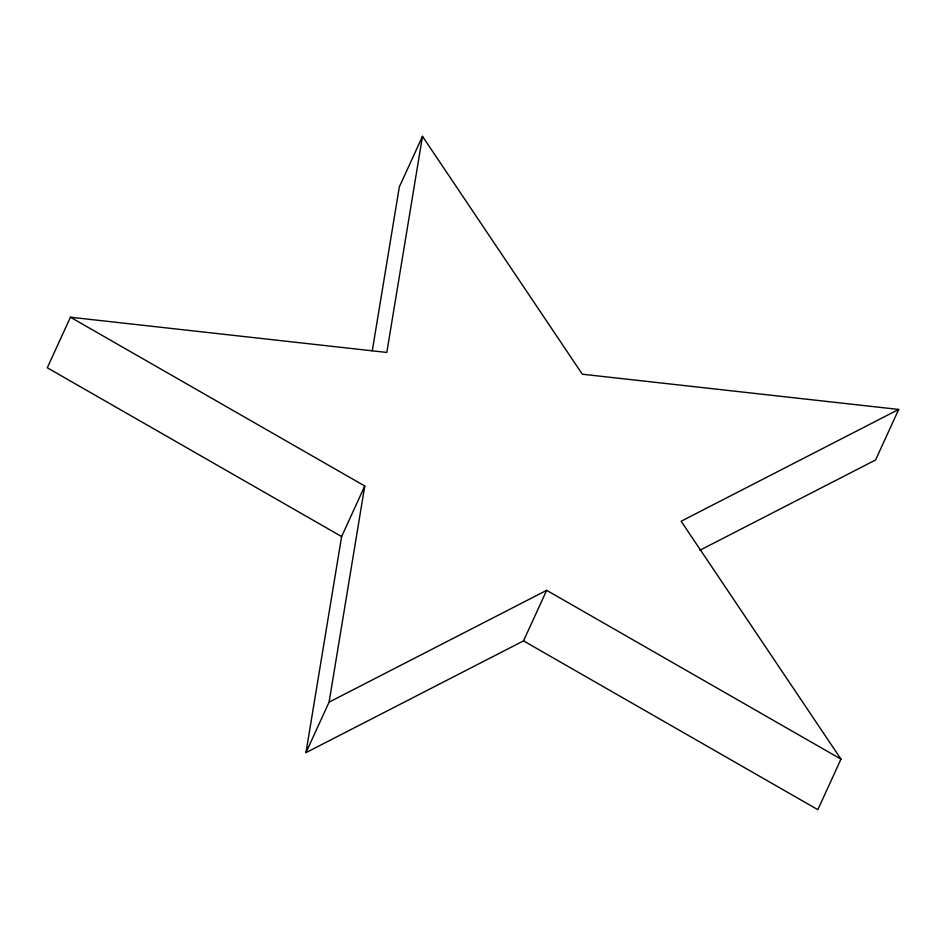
<?xml version="1.0" encoding="UTF-8"?>
<svg xmlns="http://www.w3.org/2000/svg" width="946" height="946" viewBox="0 0 946 946"><rect width="100%" height="100%" fill="white"/><g stroke="black" fill="none" stroke-linecap="round" stroke-linejoin="round"><path stroke-width="1.42" d="M523.516 640.88L817.841 809.67L840.982 759.13L546.658 590.328L523.516 640.88L305.948 752.673L341.624 536.559L364.766 486.008L70.442 317.217L47.3 367.769L341.624 536.559M372.286 350.777L399.342 186.87L422.484 136.33L582.334 374.214L898.7 409.441L875.558 459.993L699.922 550.229M305.948 752.673L329.09 702.133L364.766 486.008M422.484 136.33L386.808 352.444L70.442 317.217M329.09 702.133L546.658 590.328M898.7 409.441L681.132 521.234L840.982 759.13"/></g></svg>
